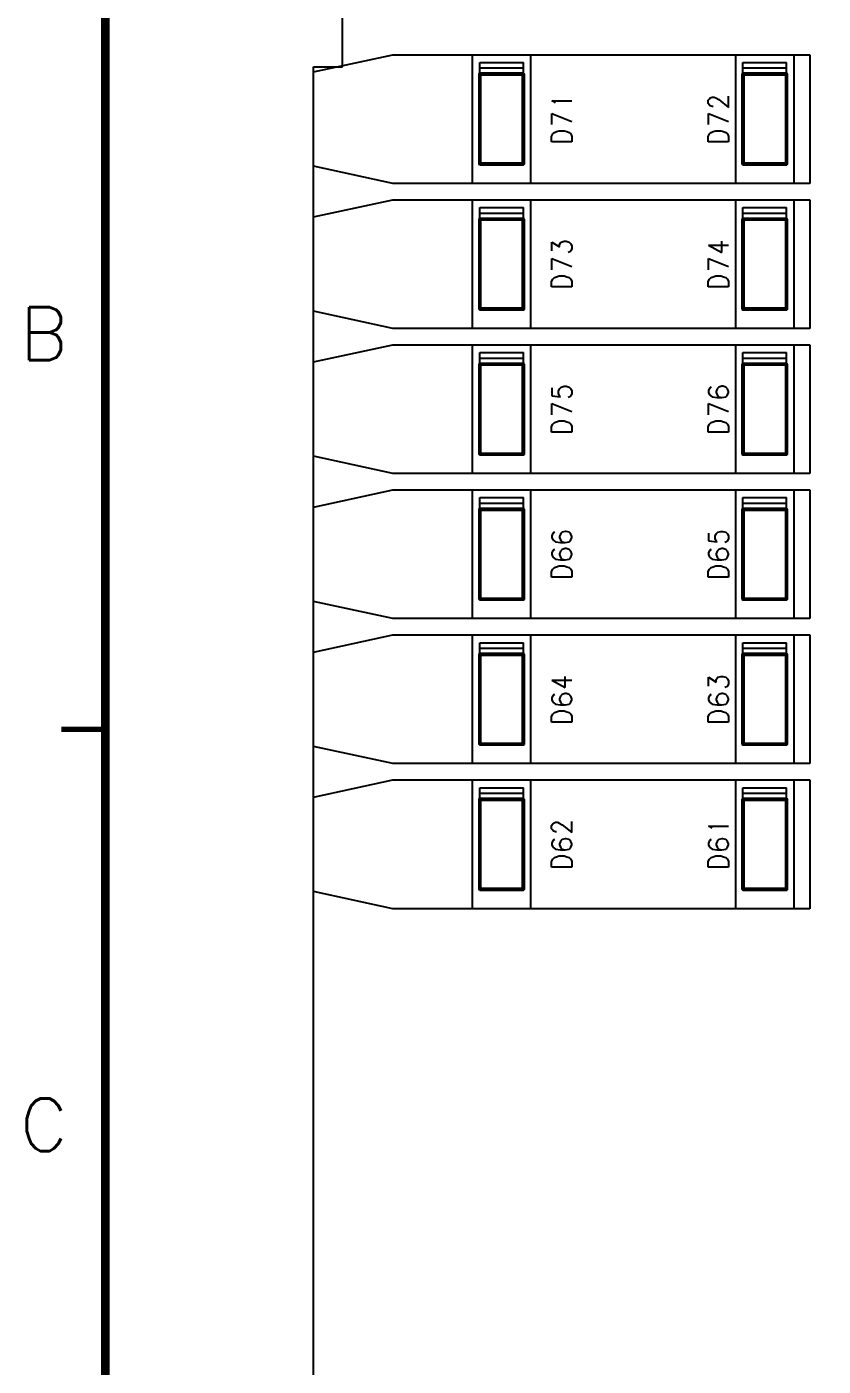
# Model space of a CAD drawing. Extents: x 295 to 953, y 10 to 290.
# Drawn here: x 487.5 to 532.8, y 158.8 to 235 of the extents above; entities that cross this region are included whole.
import ezdxf
from ezdxf.enums import TextEntityAlignment as Align

# ---------------------------------------------------------------- set-up
doc = ezdxf.new("R2010")
doc.units = 0
doc.header["$LTSCALE"] = 5
doc.header["$MEASUREMENT"] = 0
doc.layers.get('0').update_dxf_attribs({"linetype": 'CONTINUOUS', "lineweight": 25})
for name, color, linetype in [('13_C-SILK_GBR', 7, 'CONTINUOUS'), ('문자', 4, 'CONTINUOUS'), ('테두리', 3, 'CONTINUOUS')]:
    doc.layers.add(name, color=color, linetype=linetype)
doc.styles.get("Standard").update_dxf_attribs({"font": 'simplex.shx'})

# ---------------------------------------------------------------- blocks, each defined once
blk = doc.blocks.new('C')
at = {"layer": '테두리'}
for points, const_width in [([(15, 285), (15, 15), (405, 15), (405, 285), (15, 285)], 0.5), ([(12.5, 195), (15, 195)], 0.3)]:
    blk.add_lwpolyline(points, dxfattribs=dict(at, const_width=const_width))
at = {"layer": '문자'}
for s, p in [('B', (11.5, 217.5)), ('C', (11.5, 172.5))]:
    blk.add_text(s, height=3, dxfattribs=at).set_placement(p, align=Align.MIDDLE)

msp = doc.modelspace()

# ---------------------------------------------------------------- linework, layer by layer
at = {"layer": '13_C-SILK_GBR'}
for p, q in [((505.478, 232.675), (505.478, 250)), ((503.828, 232.388), (508.332, 233.368)), ((508.332, 233.368), (532.043, 233.368)), ((512.87, 233.368), (516.17, 233.368)), ((512.87, 226.042), (512.87, 233.368)), ((516.17, 233.368), (516.17, 226.042)), ((527.835, 233.368), (531.135, 233.368)), ((527.835, 226.042), (527.835, 233.368)), ((531.135, 233.368), (531.135, 226.042)), ((532.043, 233.368), (532.043, 226.042)), ((503.828, 232.675), (505.478, 232.675)), ((503.828, 102.325), (503.828, 232.675)), ((513.282, 232.263), (513.282, 232.923)), ((513.282, 232.923), (515.757, 232.923)), ((515.757, 232.593), (513.282, 232.593)), ((515.757, 232.263), (515.757, 232.923)), ((528.248, 232.263), (528.248, 232.923)), ((528.248, 232.923), (530.723, 232.923)), ((530.723, 232.593), (528.248, 232.593)), ((530.723, 232.263), (530.723, 232.923)), ((513.238, 232.279), (513.266, 232.307)), ((513.266, 232.307), (513.238, 232.279)), ((513.238, 232.263), (513.238, 232.279)), ((513.238, 232.279), (513.238, 232.246)), ((513.238, 227.148), (513.238, 232.263)), ((513.238, 232.246), (513.266, 232.218)), ((513.266, 232.307), (513.299, 232.307)), ((513.282, 232.307), (513.266, 232.307)), ((515.757, 232.307), (513.282, 232.307)), ((513.282, 232.218), (515.757, 232.218)), ((513.299, 232.307), (513.327, 232.279)), ((513.327, 232.263), (513.327, 227.148)), ((515.713, 232.279), (515.741, 232.307)), ((515.713, 232.263), (515.713, 232.279)), ((515.713, 227.148), (515.713, 232.263)), ((515.741, 232.307), (515.774, 232.307)), ((515.757, 232.218), (515.774, 232.218)), ((515.802, 232.279), (515.774, 232.307)), ((515.774, 232.307), (515.802, 232.279)), ((515.774, 232.218), (515.802, 232.246)), ((515.802, 232.246), (515.802, 232.279)), ((515.802, 232.263), (515.802, 227.148)), ((528.203, 232.279), (528.231, 232.307)), ((528.231, 232.307), (528.203, 232.279)), ((528.203, 232.263), (528.203, 232.279)), ((528.203, 232.279), (528.203, 232.246)), ((528.203, 227.148), (528.203, 232.263)), ((528.203, 232.246), (528.231, 232.218)), ((528.231, 232.307), (528.264, 232.307)), ((528.248, 232.307), (528.231, 232.307)), ((530.723, 232.307), (528.248, 232.307)), ((528.248, 232.218), (530.723, 232.218)), ((528.264, 232.307), (528.292, 232.279)), ((528.292, 232.263), (528.292, 227.148)), ((530.678, 232.279), (530.706, 232.307)), ((530.678, 232.263), (530.678, 232.279)), ((530.678, 227.148), (530.678, 232.263)), ((530.706, 232.307), (530.739, 232.307)), ((530.723, 232.218), (530.739, 232.218)), ((530.767, 232.279), (530.739, 232.307)), ((530.739, 232.307), (530.767, 232.279)), ((530.739, 232.218), (530.767, 232.246)), ((530.767, 232.246), (530.767, 232.279)), ((530.767, 232.263), (530.767, 227.148)), ((526.268, 230.776), (526.337, 230.865)), ((526.337, 230.865), (526.39, 230.91)), ((526.39, 230.91), (526.495, 230.954)), ((526.495, 230.954), (526.601, 230.954)), ((526.601, 230.954), (526.705, 230.91)), ((526.705, 230.91), (526.88, 230.82)), ((527.423, 230.368), (527.423, 231.005)), ((517.532, 230.667), (517.376, 230.745)), ((517.376, 230.745), (518.513, 230.745)), ((517.585, 230.616), (517.532, 230.667)), ((526.268, 230.591), (526.268, 230.776)), ((526.337, 230.502), (526.268, 230.591)), ((526.39, 230.457), (526.337, 230.502)), ((526.495, 230.413), (526.39, 230.457)), ((526.548, 230.413), (526.495, 230.413)), ((526.88, 230.82), (527.423, 230.368)), ((517.376, 229.387), (517.376, 230.023)), ((517.376, 230.023), (518.513, 229.565)), ((526.286, 229.387), (526.286, 230.023)), ((526.286, 230.023), (527.423, 229.565)), ((517.358, 228.723), (517.427, 228.857)), ((517.358, 228.405), (517.358, 228.723)), ((517.427, 228.857), (517.532, 228.946)), ((517.532, 228.946), (517.638, 228.991)), ((517.638, 228.991), (517.795, 229.042)), ((517.795, 229.042), (518.075, 229.042)), ((518.075, 229.042), (518.232, 228.991)), ((518.232, 228.991), (518.356, 228.946)), ((518.356, 228.946), (518.46, 228.857)), ((518.46, 228.857), (518.513, 228.723)), ((518.513, 228.723), (518.513, 228.405)), ((526.268, 228.723), (526.337, 228.857)), ((526.268, 228.405), (526.268, 228.723)), ((526.337, 228.857), (526.442, 228.946)), ((526.442, 228.946), (526.548, 228.991)), ((526.548, 228.991), (526.705, 229.042)), ((526.705, 229.042), (526.985, 229.042)), ((526.985, 229.042), (527.142, 228.991)), ((527.142, 228.991), (527.266, 228.946)), ((527.266, 228.946), (527.37, 228.857)), ((527.37, 228.857), (527.423, 228.723)), ((527.423, 228.723), (527.423, 228.405)), ((518.513, 228.405), (517.358, 228.405)), ((527.423, 228.405), (526.268, 228.405)), ((513.266, 227.192), (513.238, 227.164)), ((513.238, 227.164), (513.238, 227.131)), ((513.266, 227.103), (513.238, 227.131)), ((513.238, 227.131), (513.266, 227.103)), ((513.282, 227.192), (513.266, 227.192)), ((513.299, 227.103), (513.266, 227.103)), ((515.757, 227.192), (513.282, 227.192)), ((513.282, 227.103), (515.757, 227.103)), ((513.327, 227.131), (513.299, 227.103)), ((513.327, 227.148), (513.327, 227.131)), ((515.741, 227.103), (515.713, 227.131)), ((515.774, 227.103), (515.741, 227.103)), ((515.757, 227.103), (515.774, 227.103)), ((515.802, 227.164), (515.774, 227.192)), ((515.802, 227.131), (515.774, 227.103)), ((515.774, 227.103), (515.802, 227.131)), ((515.802, 227.131), (515.802, 227.164)), ((515.802, 227.148), (515.802, 227.131)), ((528.231, 227.192), (528.203, 227.164)), ((528.203, 227.164), (528.203, 227.131)), ((528.231, 227.103), (528.203, 227.131)), ((528.203, 227.131), (528.231, 227.103)), ((528.248, 227.192), (528.231, 227.192)), ((528.264, 227.103), (528.231, 227.103)), ((530.723, 227.192), (528.248, 227.192)), ((528.248, 227.103), (530.723, 227.103)), ((528.292, 227.131), (528.264, 227.103)), ((528.292, 227.148), (528.292, 227.131)), ((530.706, 227.103), (530.678, 227.131)), ((530.739, 227.103), (530.706, 227.103)), ((530.723, 227.103), (530.739, 227.103)), ((530.767, 227.164), (530.739, 227.192)), ((530.767, 227.131), (530.739, 227.103)), ((530.739, 227.103), (530.767, 227.131)), ((530.767, 227.131), (530.767, 227.164)), ((530.767, 227.148), (530.767, 227.131)), ((508.332, 226.042), (503.828, 227.022)), ((532.043, 226.042), (508.332, 226.042)), ((516.17, 226.042), (512.87, 226.042)), ((531.135, 226.042), (527.835, 226.042)), ((503.828, 224.138), (508.332, 225.118)), ((508.332, 225.118), (532.043, 225.118)), ((512.87, 225.118), (516.17, 225.118)), ((512.87, 217.792), (512.87, 225.118)), ((516.17, 225.118), (516.17, 217.792)), ((527.835, 225.118), (531.135, 225.118)), ((527.835, 217.792), (527.835, 225.118)), ((531.135, 225.118), (531.135, 217.792)), ((532.043, 225.118), (532.043, 217.792)), ((513.238, 224.029), (513.266, 224.057)), ((513.266, 224.057), (513.238, 224.029)), ((513.238, 224.013), (513.238, 224.029)), ((513.238, 224.029), (513.238, 223.996)), ((513.238, 218.898), (513.238, 224.013)), ((513.238, 223.996), (513.266, 223.968)), ((513.266, 224.057), (513.299, 224.057)), ((513.282, 224.057), (513.266, 224.057)), ((513.282, 224.013), (513.282, 224.673)), ((513.282, 224.673), (515.757, 224.673)), ((515.757, 224.343), (513.282, 224.343)), ((515.757, 224.057), (513.282, 224.057)), ((513.299, 224.057), (513.327, 224.029)), ((513.327, 224.013), (513.327, 218.898)), ((515.713, 224.029), (515.741, 224.057)), ((515.713, 224.013), (515.713, 224.029)), ((515.713, 218.898), (515.713, 224.013)), ((515.741, 224.057), (515.774, 224.057)), ((515.757, 224.013), (515.757, 224.673)), ((515.802, 224.029), (515.774, 224.057)), ((515.774, 224.057), (515.802, 224.029)), ((515.774, 223.968), (515.802, 223.996)), ((515.802, 223.996), (515.802, 224.029)), ((515.802, 224.013), (515.802, 218.898)), ((528.203, 224.029), (528.231, 224.057)), ((528.231, 224.057), (528.203, 224.029)), ((528.203, 224.013), (528.203, 224.029)), ((528.203, 224.029), (528.203, 223.996)), ((528.203, 218.898), (528.203, 224.013)), ((528.203, 223.996), (528.231, 223.968)), ((528.231, 224.057), (528.264, 224.057)), ((528.248, 224.057), (528.231, 224.057)), ((528.248, 224.013), (528.248, 224.673)), ((528.248, 224.673), (530.723, 224.673)), ((530.723, 224.343), (528.248, 224.343)), ((530.723, 224.057), (528.248, 224.057)), ((528.264, 224.057), (528.292, 224.029)), ((528.292, 224.013), (528.292, 218.898)), ((530.678, 224.029), (530.706, 224.057)), ((530.678, 224.013), (530.678, 224.029)), ((530.678, 218.898), (530.678, 224.013)), ((530.706, 224.057), (530.739, 224.057)), ((530.723, 224.013), (530.723, 224.673)), ((530.767, 224.029), (530.739, 224.057)), ((530.739, 224.057), (530.767, 224.029)), ((530.739, 223.968), (530.767, 223.996)), ((530.767, 223.996), (530.767, 224.029)), ((530.767, 224.013), (530.767, 218.898)), ((513.282, 223.968), (515.757, 223.968)), ((515.757, 223.968), (515.774, 223.968)), ((528.248, 223.968), (530.723, 223.968)), ((530.723, 223.968), (530.739, 223.968)), ((517.376, 222.207), (517.376, 222.704)), ((517.376, 222.704), (517.813, 222.43)), ((517.813, 222.57), (517.866, 222.66)), ((517.813, 222.43), (517.813, 222.57)), ((517.866, 222.66), (517.917, 222.704)), ((517.917, 222.704), (518.075, 222.755)), ((518.075, 222.755), (518.197, 222.755)), ((518.197, 222.755), (518.356, 222.704)), ((518.356, 222.704), (518.46, 222.615)), ((518.46, 222.615), (518.513, 222.481)), ((518.513, 222.481), (518.513, 222.341)), ((526.286, 222.539), (527.038, 222.118)), ((526.286, 222.539), (527.423, 222.539)), ((527.038, 222.118), (527.038, 222.755)), ((517.376, 221.137), (517.376, 221.773)), ((517.376, 221.773), (518.513, 221.315)), ((518.407, 222.163), (518.303, 222.118)), ((518.46, 222.207), (518.407, 222.163)), ((518.513, 222.341), (518.46, 222.207)), ((526.286, 221.137), (526.286, 221.773)), ((526.286, 221.773), (527.423, 221.315)), ((517.358, 220.473), (517.427, 220.607)), ((517.358, 220.155), (517.358, 220.473)), ((517.427, 220.607), (517.532, 220.696)), ((517.532, 220.696), (517.638, 220.741)), ((517.638, 220.741), (517.795, 220.792)), ((517.795, 220.792), (518.075, 220.792)), ((518.075, 220.792), (518.232, 220.741)), ((518.232, 220.741), (518.356, 220.696)), ((518.356, 220.696), (518.46, 220.607)), ((518.46, 220.607), (518.513, 220.473)), ((518.513, 220.473), (518.513, 220.155)), ((526.268, 220.473), (526.337, 220.607)), ((526.268, 220.155), (526.268, 220.473)), ((526.337, 220.607), (526.442, 220.696)), ((526.442, 220.696), (526.548, 220.741)), ((526.548, 220.741), (526.705, 220.792)), ((526.705, 220.792), (526.985, 220.792)), ((526.985, 220.792), (527.142, 220.741)), ((527.142, 220.741), (527.266, 220.696)), ((527.266, 220.696), (527.37, 220.607)), ((527.37, 220.607), (527.423, 220.473)), ((527.423, 220.473), (527.423, 220.155)), ((518.513, 220.155), (517.358, 220.155)), ((527.423, 220.155), (526.268, 220.155)), ((508.332, 217.792), (503.828, 218.772)), ((513.266, 218.942), (513.238, 218.914)), ((513.238, 218.914), (513.238, 218.881)), ((513.266, 218.853), (513.238, 218.881)), ((513.238, 218.881), (513.266, 218.853)), ((513.282, 218.942), (513.266, 218.942)), ((513.299, 218.853), (513.266, 218.853)), ((515.757, 218.942), (513.282, 218.942)), ((513.282, 218.853), (515.757, 218.853)), ((513.327, 218.881), (513.299, 218.853)), ((513.327, 218.898), (513.327, 218.881)), ((515.741, 218.853), (515.713, 218.881)), ((515.774, 218.853), (515.741, 218.853)), ((515.757, 218.853), (515.774, 218.853)), ((515.802, 218.914), (515.774, 218.942)), ((515.802, 218.881), (515.774, 218.853)), ((515.774, 218.853), (515.802, 218.881)), ((515.802, 218.881), (515.802, 218.914)), ((515.802, 218.898), (515.802, 218.881)), ((528.231, 218.942), (528.203, 218.914)), ((528.203, 218.914), (528.203, 218.881)), ((528.231, 218.853), (528.203, 218.881)), ((528.203, 218.881), (528.231, 218.853)), ((528.248, 218.942), (528.231, 218.942)), ((528.264, 218.853), (528.231, 218.853)), ((530.723, 218.942), (528.248, 218.942)), ((528.248, 218.853), (530.723, 218.853)), ((528.292, 218.881), (528.264, 218.853)), ((528.292, 218.898), (528.292, 218.881)), ((530.706, 218.853), (530.678, 218.881)), ((530.739, 218.853), (530.706, 218.853)), ((530.723, 218.853), (530.739, 218.853)), ((530.767, 218.914), (530.739, 218.942)), ((530.767, 218.881), (530.739, 218.853)), ((530.739, 218.853), (530.767, 218.881)), ((530.767, 218.881), (530.767, 218.914)), ((530.767, 218.898), (530.767, 218.881)), ((532.043, 217.792), (508.332, 217.792)), ((516.17, 217.792), (512.87, 217.792)), ((531.135, 217.792), (527.835, 217.792)), ((503.828, 215.888), (508.332, 216.868)), ((508.332, 216.868), (532.043, 216.868)), ((512.87, 216.868), (516.17, 216.868)), ((512.87, 209.542), (512.87, 216.868)), ((513.282, 215.763), (513.282, 216.423)), ((513.282, 216.423), (515.757, 216.423)), ((515.757, 215.763), (515.757, 216.423)), ((516.17, 216.868), (516.17, 209.542)), ((527.835, 216.868), (531.135, 216.868)), ((527.835, 209.542), (527.835, 216.868)), ((528.248, 215.763), (528.248, 216.423)), ((528.248, 216.423), (530.723, 216.423)), ((530.723, 215.763), (530.723, 216.423)), ((531.135, 216.868), (531.135, 209.542)), ((532.043, 216.868), (532.043, 209.542)), ((513.238, 215.779), (513.266, 215.807)), ((513.266, 215.807), (513.238, 215.779)), ((513.238, 215.763), (513.238, 215.779)), ((513.238, 215.779), (513.238, 215.746)), ((513.238, 210.648), (513.238, 215.763)), ((513.238, 215.746), (513.266, 215.718)), ((513.266, 215.807), (513.299, 215.807)), ((513.282, 215.807), (513.266, 215.807)), ((515.757, 216.093), (513.282, 216.093)), ((515.757, 215.807), (513.282, 215.807)), ((513.282, 215.718), (515.757, 215.718)), ((513.299, 215.807), (513.327, 215.779)), ((513.327, 215.763), (513.327, 210.648)), ((515.713, 215.779), (515.741, 215.807)), ((515.713, 215.763), (515.713, 215.779)), ((515.713, 210.648), (515.713, 215.763)), ((515.741, 215.807), (515.774, 215.807)), ((515.757, 215.718), (515.774, 215.718)), ((515.802, 215.779), (515.774, 215.807)), ((515.774, 215.807), (515.802, 215.779)), ((515.774, 215.718), (515.802, 215.746)), ((515.802, 215.746), (515.802, 215.779)), ((515.802, 215.763), (515.802, 210.648)), ((528.203, 215.779), (528.231, 215.807)), ((528.231, 215.807), (528.203, 215.779)), ((528.203, 215.763), (528.203, 215.779)), ((528.203, 215.779), (528.203, 215.746)), ((528.203, 210.648), (528.203, 215.763)), ((528.203, 215.746), (528.231, 215.718)), ((528.231, 215.807), (528.264, 215.807)), ((528.248, 215.807), (528.231, 215.807)), ((530.723, 216.093), (528.248, 216.093)), ((530.723, 215.807), (528.248, 215.807)), ((528.248, 215.718), (530.723, 215.718)), ((528.264, 215.807), (528.292, 215.779)), ((528.292, 215.763), (528.292, 210.648)), ((530.678, 215.779), (530.706, 215.807)), ((530.678, 215.763), (530.678, 215.779)), ((530.678, 210.648), (530.678, 215.763)), ((530.706, 215.807), (530.739, 215.807)), ((530.723, 215.718), (530.739, 215.718)), ((530.767, 215.779), (530.739, 215.807)), ((530.739, 215.807), (530.767, 215.779)), ((530.739, 215.718), (530.767, 215.746)), ((530.767, 215.746), (530.767, 215.779)), ((530.767, 215.763), (530.767, 210.648)), ((517.376, 214.41), (517.376, 213.957)), ((517.76, 214.225), (517.813, 214.365)), ((517.76, 214.091), (517.76, 214.225)), ((517.813, 213.957), (517.76, 214.091)), ((517.813, 214.365), (517.917, 214.454)), ((517.917, 214.454), (518.075, 214.505)), ((518.075, 214.505), (518.197, 214.505)), ((518.197, 214.505), (518.356, 214.454)), ((518.356, 214.454), (518.46, 214.365)), ((518.46, 214.365), (518.513, 214.225)), ((518.513, 214.091), (518.46, 213.957)), ((518.513, 214.225), (518.513, 214.091)), ((526.337, 214.403), (526.286, 214.258)), ((526.286, 214.258), (526.286, 214.162)), ((526.286, 214.162), (526.337, 214.015)), ((526.442, 214.454), (526.337, 214.403)), ((526.776, 214.353), (526.723, 214.207)), ((526.723, 214.207), (526.723, 214.162)), ((526.723, 214.162), (526.776, 214.015)), ((526.88, 214.454), (526.776, 214.353)), ((527.038, 214.505), (526.88, 214.454)), ((527.107, 214.505), (527.038, 214.505)), ((527.266, 214.454), (527.107, 214.505)), ((527.37, 214.353), (527.266, 214.454)), ((527.423, 214.207), (527.37, 214.353)), ((527.37, 214.015), (527.423, 214.162)), ((527.423, 214.162), (527.423, 214.207)), ((517.376, 213.957), (517.866, 213.913)), ((517.376, 212.887), (517.376, 213.523)), ((517.376, 213.523), (518.513, 213.065)), ((517.866, 213.913), (517.813, 213.957)), ((518.407, 213.913), (518.303, 213.868)), ((518.46, 213.957), (518.407, 213.913)), ((526.286, 212.887), (526.286, 213.523)), ((526.286, 213.523), (527.423, 213.065)), ((526.337, 214.015), (526.495, 213.913)), ((526.495, 213.913), (526.776, 213.868)), ((526.776, 214.015), (526.88, 213.913)), ((526.776, 213.868), (527.038, 213.868)), ((526.88, 213.913), (527.038, 213.868)), ((527.038, 213.868), (527.266, 213.913)), ((527.266, 213.913), (527.37, 214.015)), ((517.358, 212.223), (517.427, 212.357)), ((517.358, 211.905), (517.358, 212.223)), ((518.513, 211.905), (517.358, 211.905)), ((517.427, 212.357), (517.532, 212.446)), ((517.532, 212.446), (517.638, 212.491)), ((517.638, 212.491), (517.795, 212.542)), ((517.795, 212.542), (518.075, 212.542)), ((518.075, 212.542), (518.232, 212.491)), ((518.232, 212.491), (518.356, 212.446)), ((518.356, 212.446), (518.46, 212.357)), ((518.46, 212.357), (518.513, 212.223)), ((518.513, 212.223), (518.513, 211.905)), ((526.268, 212.223), (526.337, 212.357)), ((526.268, 211.905), (526.268, 212.223)), ((527.423, 211.905), (526.268, 211.905)), ((526.337, 212.357), (526.442, 212.446)), ((526.442, 212.446), (526.548, 212.491)), ((526.548, 212.491), (526.705, 212.542)), ((526.705, 212.542), (526.985, 212.542)), ((526.985, 212.542), (527.142, 212.491)), ((527.142, 212.491), (527.266, 212.446)), ((527.266, 212.446), (527.37, 212.357)), ((527.37, 212.357), (527.423, 212.223)), ((527.423, 212.223), (527.423, 211.905)), ((508.332, 209.542), (503.828, 210.522)), ((513.266, 210.692), (513.238, 210.664)), ((513.238, 210.664), (513.238, 210.631)), ((513.266, 210.603), (513.238, 210.631)), ((513.238, 210.631), (513.266, 210.603)), ((513.282, 210.692), (513.266, 210.692)), ((513.299, 210.603), (513.266, 210.603)), ((515.757, 210.692), (513.282, 210.692)), ((513.282, 210.603), (515.757, 210.603)), ((513.327, 210.631), (513.299, 210.603)), ((513.327, 210.648), (513.327, 210.631)), ((515.741, 210.603), (515.713, 210.631)), ((515.774, 210.603), (515.741, 210.603)), ((515.757, 210.603), (515.774, 210.603)), ((515.802, 210.664), (515.774, 210.692)), ((515.802, 210.631), (515.774, 210.603)), ((515.774, 210.603), (515.802, 210.631)), ((515.802, 210.631), (515.802, 210.664)), ((515.802, 210.648), (515.802, 210.631)), ((528.231, 210.692), (528.203, 210.664)), ((528.203, 210.664), (528.203, 210.631)), ((528.231, 210.603), (528.203, 210.631)), ((528.203, 210.631), (528.231, 210.603)), ((528.248, 210.692), (528.231, 210.692)), ((528.264, 210.603), (528.231, 210.603)), ((530.723, 210.692), (528.248, 210.692)), ((528.248, 210.603), (530.723, 210.603)), ((528.292, 210.631), (528.264, 210.603)), ((528.292, 210.648), (528.292, 210.631)), ((530.706, 210.603), (530.678, 210.631)), ((530.739, 210.603), (530.706, 210.603)), ((530.723, 210.603), (530.739, 210.603)), ((530.767, 210.664), (530.739, 210.692)), ((530.767, 210.631), (530.739, 210.603)), ((530.739, 210.603), (530.767, 210.631)), ((530.767, 210.631), (530.767, 210.664)), ((530.767, 210.648), (530.767, 210.631)), ((532.043, 209.542), (508.332, 209.542)), ((516.17, 209.542), (512.87, 209.542)), ((531.135, 209.542), (527.835, 209.542)), ((503.828, 207.638), (508.332, 208.618)), ((508.332, 208.618), (532.043, 208.618)), ((512.87, 208.618), (516.17, 208.618)), ((512.87, 201.292), (512.87, 208.618)), ((513.282, 207.513), (513.282, 208.173)), ((513.282, 208.173), (515.757, 208.173)), ((515.757, 207.513), (515.757, 208.173)), ((516.17, 208.618), (516.17, 201.292)), ((527.835, 208.618), (531.135, 208.618)), ((527.835, 201.292), (527.835, 208.618)), ((528.248, 207.513), (528.248, 208.173)), ((528.248, 208.173), (530.723, 208.173)), ((530.723, 207.513), (530.723, 208.173)), ((531.135, 208.618), (531.135, 201.292)), ((532.043, 208.618), (532.043, 201.292)), ((513.238, 207.529), (513.266, 207.557)), ((513.266, 207.557), (513.238, 207.529)), ((513.238, 207.513), (513.238, 207.529)), ((513.238, 207.529), (513.238, 207.496)), ((513.238, 202.398), (513.238, 207.513)), ((513.238, 207.496), (513.266, 207.468)), ((513.266, 207.557), (513.299, 207.557)), ((513.282, 207.557), (513.266, 207.557)), ((515.757, 207.843), (513.282, 207.843)), ((515.757, 207.557), (513.282, 207.557)), ((513.282, 207.468), (515.757, 207.468)), ((513.299, 207.557), (513.327, 207.529)), ((513.327, 207.513), (513.327, 202.398)), ((515.713, 207.529), (515.741, 207.557)), ((515.713, 207.513), (515.713, 207.529)), ((515.713, 202.398), (515.713, 207.513)), ((515.741, 207.557), (515.774, 207.557)), ((515.757, 207.468), (515.774, 207.468)), ((515.802, 207.529), (515.774, 207.557)), ((515.774, 207.557), (515.802, 207.529)), ((515.774, 207.468), (515.802, 207.496)), ((515.802, 207.496), (515.802, 207.529)), ((515.802, 207.513), (515.802, 202.398)), ((528.203, 207.529), (528.231, 207.557)), ((528.231, 207.557), (528.203, 207.529)), ((528.203, 207.513), (528.203, 207.529)), ((528.203, 207.529), (528.203, 207.496)), ((528.203, 202.398), (528.203, 207.513)), ((528.203, 207.496), (528.231, 207.468)), ((528.231, 207.557), (528.264, 207.557)), ((528.248, 207.557), (528.231, 207.557)), ((530.723, 207.843), (528.248, 207.843)), ((530.723, 207.557), (528.248, 207.557)), ((528.248, 207.468), (530.723, 207.468)), ((528.264, 207.557), (528.292, 207.529)), ((528.292, 207.513), (528.292, 202.398)), ((530.678, 207.529), (530.706, 207.557)), ((530.678, 207.513), (530.678, 207.529)), ((530.678, 202.398), (530.678, 207.513)), ((530.706, 207.557), (530.739, 207.557)), ((530.723, 207.468), (530.739, 207.468)), ((530.767, 207.529), (530.739, 207.557)), ((530.739, 207.557), (530.767, 207.529)), ((530.739, 207.468), (530.767, 207.496)), ((530.767, 207.496), (530.767, 207.529)), ((530.767, 207.513), (530.767, 202.398)), ((517.427, 206.153), (517.376, 206.008)), ((517.376, 206.008), (517.376, 205.912)), ((517.376, 205.912), (517.427, 205.765)), ((517.532, 206.204), (517.427, 206.153)), ((517.427, 205.765), (517.585, 205.663)), ((517.866, 206.103), (517.813, 205.957)), ((517.813, 205.957), (517.813, 205.912)), ((517.813, 205.912), (517.866, 205.765)), ((517.97, 206.204), (517.866, 206.103)), ((517.866, 205.765), (517.97, 205.663)), ((518.128, 206.255), (517.97, 206.204)), ((518.197, 206.255), (518.128, 206.255)), ((518.356, 206.204), (518.197, 206.255)), ((518.46, 206.103), (518.356, 206.204)), ((518.356, 205.663), (518.46, 205.765)), ((518.513, 205.957), (518.46, 206.103)), ((518.46, 205.765), (518.513, 205.912)), ((518.513, 205.912), (518.513, 205.957)), ((526.286, 206.16), (526.286, 205.707)), ((526.286, 205.707), (526.776, 205.663)), ((526.67, 205.975), (526.723, 206.115)), ((526.67, 205.841), (526.67, 205.975)), ((526.723, 205.707), (526.67, 205.841)), ((526.723, 206.115), (526.827, 206.204)), ((526.776, 205.663), (526.723, 205.707)), ((526.827, 206.204), (526.985, 206.255)), ((526.985, 206.255), (527.107, 206.255)), ((527.107, 206.255), (527.266, 206.204)), ((527.266, 206.204), (527.37, 206.115)), ((527.37, 205.707), (527.317, 205.663)), ((527.37, 206.115), (527.423, 205.975)), ((527.423, 205.841), (527.37, 205.707)), ((527.423, 205.975), (527.423, 205.841)), ((517.427, 205.171), (517.376, 205.026)), ((517.376, 205.026), (517.376, 204.93)), ((517.532, 205.222), (517.427, 205.171)), ((517.585, 205.663), (517.866, 205.618)), ((517.866, 205.122), (517.813, 204.975)), ((517.813, 204.975), (517.813, 204.93)), ((517.866, 205.618), (518.128, 205.618)), ((517.97, 205.222), (517.866, 205.122)), ((517.97, 205.663), (518.128, 205.618)), ((518.128, 205.273), (517.97, 205.222)), ((518.128, 205.618), (518.356, 205.663)), ((518.197, 205.273), (518.128, 205.273)), ((518.356, 205.222), (518.197, 205.273)), ((518.46, 205.122), (518.356, 205.222)), ((518.513, 204.975), (518.46, 205.122)), ((518.513, 204.93), (518.513, 204.975)), ((526.337, 205.171), (526.286, 205.026)), ((526.286, 205.026), (526.286, 204.93)), ((526.442, 205.222), (526.337, 205.171)), ((526.776, 205.122), (526.723, 204.975)), ((526.723, 204.975), (526.723, 204.93)), ((526.88, 205.222), (526.776, 205.122)), ((527.038, 205.273), (526.88, 205.222)), ((527.107, 205.273), (527.038, 205.273)), ((527.266, 205.222), (527.107, 205.273)), ((527.317, 205.663), (527.213, 205.618)), ((527.37, 205.122), (527.266, 205.222)), ((527.423, 204.975), (527.37, 205.122)), ((527.423, 204.93), (527.423, 204.975)), ((517.376, 204.93), (517.427, 204.783)), ((517.427, 204.783), (517.585, 204.681)), ((517.427, 204.107), (517.532, 204.196)), ((517.532, 204.196), (517.638, 204.241)), ((517.585, 204.681), (517.866, 204.637)), ((517.638, 204.241), (517.795, 204.292)), ((517.795, 204.292), (518.075, 204.292)), ((517.813, 204.93), (517.866, 204.783)), ((517.866, 204.783), (517.97, 204.681)), ((517.866, 204.637), (518.128, 204.637)), ((517.97, 204.681), (518.128, 204.637)), ((518.075, 204.292), (518.232, 204.241)), ((518.128, 204.637), (518.356, 204.681)), ((518.232, 204.241), (518.356, 204.196)), ((518.356, 204.681), (518.46, 204.783)), ((518.356, 204.196), (518.46, 204.107)), ((518.46, 204.783), (518.513, 204.93)), ((526.286, 204.93), (526.337, 204.783)), ((526.337, 204.783), (526.495, 204.681)), ((526.337, 204.107), (526.442, 204.196)), ((526.442, 204.196), (526.548, 204.241)), ((526.495, 204.681), (526.776, 204.637)), ((526.548, 204.241), (526.705, 204.292)), ((526.705, 204.292), (526.985, 204.292)), ((526.723, 204.93), (526.776, 204.783)), ((526.776, 204.783), (526.88, 204.681)), ((526.776, 204.637), (527.038, 204.637)), ((526.88, 204.681), (527.038, 204.637)), ((526.985, 204.292), (527.142, 204.241)), ((527.038, 204.637), (527.266, 204.681)), ((527.142, 204.241), (527.266, 204.196)), ((527.266, 204.681), (527.37, 204.783)), ((527.266, 204.196), (527.37, 204.107)), ((527.37, 204.783), (527.423, 204.93)), ((517.358, 203.973), (517.427, 204.107)), ((517.358, 203.655), (517.358, 203.973)), ((518.513, 203.655), (517.358, 203.655)), ((518.46, 204.107), (518.513, 203.973)), ((518.513, 203.973), (518.513, 203.655)), ((526.268, 203.973), (526.337, 204.107)), ((526.268, 203.655), (526.268, 203.973)), ((527.423, 203.655), (526.268, 203.655)), ((527.37, 204.107), (527.423, 203.973)), ((527.423, 203.973), (527.423, 203.655)), ((508.332, 201.292), (503.828, 202.272)), ((513.266, 202.442), (513.238, 202.414)), ((513.238, 202.414), (513.238, 202.381)), ((513.266, 202.353), (513.238, 202.381)), ((513.238, 202.381), (513.266, 202.353)), ((513.282, 202.442), (513.266, 202.442)), ((513.299, 202.353), (513.266, 202.353)), ((515.757, 202.442), (513.282, 202.442)), ((513.282, 202.353), (515.757, 202.353)), ((513.327, 202.381), (513.299, 202.353)), ((513.327, 202.398), (513.327, 202.381)), ((515.741, 202.353), (515.713, 202.381)), ((515.774, 202.353), (515.741, 202.353)), ((515.757, 202.353), (515.774, 202.353)), ((515.802, 202.414), (515.774, 202.442)), ((515.802, 202.381), (515.774, 202.353)), ((515.774, 202.353), (515.802, 202.381)), ((515.802, 202.381), (515.802, 202.414)), ((515.802, 202.398), (515.802, 202.381)), ((528.231, 202.442), (528.203, 202.414)), ((528.203, 202.414), (528.203, 202.381)), ((528.231, 202.353), (528.203, 202.381)), ((528.203, 202.381), (528.231, 202.353)), ((528.248, 202.442), (528.231, 202.442)), ((528.264, 202.353), (528.231, 202.353)), ((530.723, 202.442), (528.248, 202.442)), ((528.248, 202.353), (530.723, 202.353)), ((528.292, 202.381), (528.264, 202.353)), ((528.292, 202.398), (528.292, 202.381)), ((530.706, 202.353), (530.678, 202.381)), ((530.739, 202.353), (530.706, 202.353)), ((530.723, 202.353), (530.739, 202.353)), ((530.767, 202.414), (530.739, 202.442)), ((530.767, 202.381), (530.739, 202.353)), ((530.739, 202.353), (530.767, 202.381)), ((530.767, 202.381), (530.767, 202.414)), ((530.767, 202.398), (530.767, 202.381)), ((532.043, 201.292), (508.332, 201.292)), ((516.17, 201.292), (512.87, 201.292)), ((531.135, 201.292), (527.835, 201.292)), ((503.828, 199.388), (508.332, 200.368)), ((508.332, 200.368), (532.043, 200.368)), ((512.87, 200.368), (516.17, 200.368)), ((512.87, 193.042), (512.87, 200.368)), ((513.282, 199.263), (513.282, 199.923)), ((513.282, 199.923), (515.757, 199.923)), ((515.757, 199.263), (515.757, 199.923)), ((516.17, 200.368), (516.17, 193.042)), ((527.835, 200.368), (531.135, 200.368)), ((527.835, 193.042), (527.835, 200.368)), ((528.248, 199.263), (528.248, 199.923)), ((528.248, 199.923), (530.723, 199.923)), ((530.723, 199.263), (530.723, 199.923)), ((531.135, 200.368), (531.135, 193.042)), ((532.043, 200.368), (532.043, 193.042)), ((513.238, 199.279), (513.266, 199.307)), ((513.266, 199.307), (513.238, 199.279)), ((513.238, 199.263), (513.238, 199.279)), ((513.238, 199.279), (513.238, 199.246)), ((513.238, 194.148), (513.238, 199.263)), ((513.238, 199.246), (513.266, 199.218)), ((513.266, 199.307), (513.299, 199.307)), ((513.282, 199.307), (513.266, 199.307)), ((515.757, 199.593), (513.282, 199.593)), ((515.757, 199.307), (513.282, 199.307)), ((513.282, 199.218), (515.757, 199.218)), ((513.299, 199.307), (513.327, 199.279)), ((513.327, 199.263), (513.327, 194.148)), ((515.713, 199.279), (515.741, 199.307)), ((515.713, 199.263), (515.713, 199.279)), ((515.713, 194.148), (515.713, 199.263)), ((515.741, 199.307), (515.774, 199.307)), ((515.757, 199.218), (515.774, 199.218)), ((515.802, 199.279), (515.774, 199.307)), ((515.774, 199.307), (515.802, 199.279)), ((515.774, 199.218), (515.802, 199.246)), ((515.802, 199.246), (515.802, 199.279)), ((515.802, 199.263), (515.802, 194.148)), ((528.203, 199.279), (528.231, 199.307)), ((528.231, 199.307), (528.203, 199.279)), ((528.203, 199.263), (528.203, 199.279)), ((528.203, 199.279), (528.203, 199.246)), ((528.203, 194.148), (528.203, 199.263)), ((528.203, 199.246), (528.231, 199.218)), ((528.231, 199.307), (528.264, 199.307)), ((528.248, 199.307), (528.231, 199.307)), ((530.723, 199.593), (528.248, 199.593)), ((530.723, 199.307), (528.248, 199.307)), ((528.248, 199.218), (530.723, 199.218)), ((528.264, 199.307), (528.292, 199.279)), ((528.292, 199.263), (528.292, 194.148)), ((530.678, 199.279), (530.706, 199.307)), ((530.678, 199.263), (530.678, 199.279)), ((530.678, 194.148), (530.678, 199.263)), ((530.706, 199.307), (530.739, 199.307)), ((530.723, 199.218), (530.739, 199.218)), ((530.767, 199.279), (530.739, 199.307)), ((530.739, 199.307), (530.767, 199.279)), ((530.739, 199.218), (530.767, 199.246)), ((530.767, 199.246), (530.767, 199.279)), ((530.767, 199.263), (530.767, 194.148)), ((517.376, 197.789), (518.128, 197.368)), ((517.376, 197.789), (518.513, 197.789)), ((518.128, 197.368), (518.128, 198.005)), ((526.286, 197.457), (526.286, 197.954)), ((526.286, 197.954), (526.723, 197.68)), ((526.723, 197.82), (526.776, 197.91)), ((526.723, 197.68), (526.723, 197.82)), ((526.776, 197.91), (526.827, 197.954)), ((526.827, 197.954), (526.985, 198.005)), ((526.985, 198.005), (527.107, 198.005)), ((527.107, 198.005), (527.266, 197.954)), ((527.317, 197.413), (527.213, 197.368)), ((527.266, 197.954), (527.37, 197.865)), ((527.37, 197.457), (527.317, 197.413)), ((527.37, 197.865), (527.423, 197.731)), ((527.423, 197.591), (527.37, 197.457)), ((527.423, 197.731), (527.423, 197.591)), ((517.427, 196.921), (517.376, 196.776)), ((517.376, 196.776), (517.376, 196.68)), ((517.376, 196.68), (517.427, 196.533)), ((517.532, 196.972), (517.427, 196.921)), ((517.866, 196.872), (517.813, 196.725)), ((517.813, 196.725), (517.813, 196.68)), ((517.813, 196.68), (517.866, 196.533)), ((517.97, 196.972), (517.866, 196.872)), ((518.128, 197.023), (517.97, 196.972)), ((518.197, 197.023), (518.128, 197.023)), ((518.356, 196.972), (518.197, 197.023)), ((518.46, 196.872), (518.356, 196.972)), ((518.513, 196.725), (518.46, 196.872)), ((518.46, 196.533), (518.513, 196.68)), ((518.513, 196.68), (518.513, 196.725)), ((526.337, 196.921), (526.286, 196.776)), ((526.286, 196.776), (526.286, 196.68)), ((526.286, 196.68), (526.337, 196.533)), ((526.442, 196.972), (526.337, 196.921)), ((526.776, 196.872), (526.723, 196.725)), ((526.723, 196.725), (526.723, 196.68)), ((526.723, 196.68), (526.776, 196.533)), ((526.88, 196.972), (526.776, 196.872)), ((527.038, 197.023), (526.88, 196.972)), ((527.107, 197.023), (527.038, 197.023)), ((527.266, 196.972), (527.107, 197.023)), ((527.37, 196.872), (527.266, 196.972)), ((527.423, 196.725), (527.37, 196.872)), ((527.37, 196.533), (527.423, 196.68)), ((527.423, 196.68), (527.423, 196.725)), ((517.358, 195.723), (517.427, 195.857)), ((517.427, 196.533), (517.585, 196.431)), ((517.427, 195.857), (517.532, 195.946)), ((517.532, 195.946), (517.638, 195.991)), ((517.585, 196.431), (517.866, 196.387)), ((517.638, 195.991), (517.795, 196.042)), ((517.795, 196.042), (518.075, 196.042)), ((517.866, 196.533), (517.97, 196.431)), ((517.866, 196.387), (518.128, 196.387)), ((517.97, 196.431), (518.128, 196.387)), ((518.075, 196.042), (518.232, 195.991)), ((518.128, 196.387), (518.356, 196.431)), ((518.232, 195.991), (518.356, 195.946)), ((518.356, 196.431), (518.46, 196.533)), ((518.356, 195.946), (518.46, 195.857)), ((518.46, 195.857), (518.513, 195.723)), ((526.268, 195.723), (526.337, 195.857)), ((526.337, 196.533), (526.495, 196.431)), ((526.337, 195.857), (526.442, 195.946)), ((526.442, 195.946), (526.548, 195.991)), ((526.495, 196.431), (526.776, 196.387)), ((526.548, 195.991), (526.705, 196.042)), ((526.705, 196.042), (526.985, 196.042)), ((526.776, 196.533), (526.88, 196.431)), ((526.776, 196.387), (527.038, 196.387)), ((526.88, 196.431), (527.038, 196.387)), ((526.985, 196.042), (527.142, 195.991)), ((527.038, 196.387), (527.266, 196.431)), ((527.142, 195.991), (527.266, 195.946)), ((527.266, 196.431), (527.37, 196.533)), ((527.266, 195.946), (527.37, 195.857)), ((527.37, 195.857), (527.423, 195.723)), ((517.358, 195.405), (517.358, 195.723)), ((518.513, 195.405), (517.358, 195.405)), ((518.513, 195.723), (518.513, 195.405)), ((526.268, 195.405), (526.268, 195.723)), ((527.423, 195.405), (526.268, 195.405)), ((527.423, 195.723), (527.423, 195.405)), ((508.332, 193.042), (503.828, 194.022)), ((513.266, 194.192), (513.238, 194.164)), ((513.238, 194.164), (513.238, 194.131)), ((513.266, 194.103), (513.238, 194.131)), ((513.238, 194.131), (513.266, 194.103)), ((513.282, 194.192), (513.266, 194.192)), ((513.299, 194.103), (513.266, 194.103)), ((515.757, 194.192), (513.282, 194.192)), ((513.282, 194.103), (515.757, 194.103)), ((513.327, 194.131), (513.299, 194.103)), ((513.327, 194.148), (513.327, 194.131)), ((515.741, 194.103), (515.713, 194.131)), ((515.774, 194.103), (515.741, 194.103)), ((515.757, 194.103), (515.774, 194.103)), ((515.802, 194.164), (515.774, 194.192)), ((515.802, 194.131), (515.774, 194.103)), ((515.774, 194.103), (515.802, 194.131)), ((515.802, 194.131), (515.802, 194.164)), ((515.802, 194.148), (515.802, 194.131)), ((528.231, 194.192), (528.203, 194.164)), ((528.203, 194.164), (528.203, 194.131)), ((528.231, 194.103), (528.203, 194.131)), ((528.203, 194.131), (528.231, 194.103)), ((528.248, 194.192), (528.231, 194.192)), ((528.264, 194.103), (528.231, 194.103)), ((530.723, 194.192), (528.248, 194.192)), ((528.248, 194.103), (530.723, 194.103)), ((528.292, 194.131), (528.264, 194.103)), ((528.292, 194.148), (528.292, 194.131)), ((530.706, 194.103), (530.678, 194.131)), ((530.739, 194.103), (530.706, 194.103)), ((530.723, 194.103), (530.739, 194.103)), ((530.767, 194.164), (530.739, 194.192)), ((530.767, 194.131), (530.739, 194.103)), ((530.739, 194.103), (530.767, 194.131)), ((530.767, 194.131), (530.767, 194.164)), ((530.767, 194.148), (530.767, 194.131)), ((532.043, 193.042), (508.332, 193.042)), ((516.17, 193.042), (512.87, 193.042)), ((531.135, 193.042), (527.835, 193.042)), ((503.828, 191.138), (508.332, 192.118)), ((508.332, 192.118), (532.043, 192.118)), ((512.87, 192.118), (516.17, 192.118)), ((512.87, 184.792), (512.87, 192.118)), ((516.17, 192.118), (516.17, 184.792)), ((527.835, 192.118), (531.135, 192.118)), ((527.835, 184.792), (527.835, 192.118)), ((531.135, 192.118), (531.135, 184.792)), ((532.043, 192.118), (532.043, 184.792)), ((513.282, 191.013), (513.282, 191.673)), ((513.282, 191.673), (515.757, 191.673)), ((515.757, 191.343), (513.282, 191.343)), ((515.757, 191.013), (515.757, 191.673)), ((528.248, 191.013), (528.248, 191.673)), ((528.248, 191.673), (530.723, 191.673)), ((530.723, 191.343), (528.248, 191.343)), ((530.723, 191.013), (530.723, 191.673)), ((513.238, 191.029), (513.266, 191.057)), ((513.266, 191.057), (513.238, 191.029)), ((513.238, 191.013), (513.238, 191.029)), ((513.238, 191.029), (513.238, 190.996)), ((513.238, 185.898), (513.238, 191.013)), ((513.238, 190.996), (513.266, 190.968)), ((513.266, 191.057), (513.299, 191.057)), ((513.282, 191.057), (513.266, 191.057)), ((515.757, 191.057), (513.282, 191.057)), ((513.282, 190.968), (515.757, 190.968)), ((513.299, 191.057), (513.327, 191.029)), ((513.327, 191.013), (513.327, 185.898)), ((515.713, 191.029), (515.741, 191.057)), ((515.713, 191.013), (515.713, 191.029)), ((515.713, 185.898), (515.713, 191.013)), ((515.741, 191.057), (515.774, 191.057)), ((515.757, 190.968), (515.774, 190.968)), ((515.802, 191.029), (515.774, 191.057)), ((515.774, 191.057), (515.802, 191.029)), ((515.774, 190.968), (515.802, 190.996)), ((515.802, 190.996), (515.802, 191.029)), ((515.802, 191.013), (515.802, 185.898)), ((528.203, 191.029), (528.231, 191.057)), ((528.231, 191.057), (528.203, 191.029)), ((528.203, 191.013), (528.203, 191.029)), ((528.203, 191.029), (528.203, 190.996)), ((528.203, 185.898), (528.203, 191.013)), ((528.203, 190.996), (528.231, 190.968)), ((528.231, 191.057), (528.264, 191.057)), ((528.248, 191.057), (528.231, 191.057)), ((530.723, 191.057), (528.248, 191.057)), ((528.248, 190.968), (530.723, 190.968)), ((528.264, 191.057), (528.292, 191.029)), ((528.292, 191.013), (528.292, 185.898)), ((530.678, 191.029), (530.706, 191.057)), ((530.678, 191.013), (530.678, 191.029)), ((530.678, 185.898), (530.678, 191.013)), ((530.706, 191.057), (530.739, 191.057)), ((530.723, 190.968), (530.739, 190.968)), ((530.767, 191.029), (530.739, 191.057)), ((530.739, 191.057), (530.767, 191.029)), ((530.739, 190.968), (530.767, 190.996)), ((530.767, 190.996), (530.767, 191.029)), ((530.767, 191.013), (530.767, 185.898)), ((517.48, 189.66), (517.585, 189.704)), ((517.585, 189.704), (517.691, 189.704)), ((517.691, 189.704), (517.795, 189.66)), ((518.513, 189.118), (518.513, 189.755)), ((517.358, 189.526), (517.427, 189.615)), ((517.358, 189.341), (517.358, 189.526)), ((517.427, 189.252), (517.358, 189.341)), ((517.427, 189.615), (517.48, 189.66)), ((517.48, 189.207), (517.427, 189.252)), ((517.585, 189.163), (517.48, 189.207)), ((517.638, 189.163), (517.585, 189.163)), ((517.795, 189.66), (517.97, 189.57)), ((517.97, 189.57), (518.513, 189.118)), ((526.442, 189.417), (526.286, 189.495)), ((526.286, 189.495), (527.423, 189.495)), ((526.495, 189.366), (526.442, 189.417)), ((517.427, 188.671), (517.376, 188.526)), ((517.376, 188.526), (517.376, 188.43)), ((517.376, 188.43), (517.427, 188.283)), ((517.532, 188.722), (517.427, 188.671)), ((517.427, 188.283), (517.585, 188.181)), ((517.585, 188.181), (517.866, 188.137)), ((517.866, 188.622), (517.813, 188.475)), ((517.813, 188.475), (517.813, 188.43)), ((517.813, 188.43), (517.866, 188.283)), ((517.97, 188.722), (517.866, 188.622)), ((517.866, 188.283), (517.97, 188.181)), ((518.128, 188.773), (517.97, 188.722)), ((517.97, 188.181), (518.128, 188.137)), ((518.197, 188.773), (518.128, 188.773)), ((518.128, 188.137), (518.356, 188.181)), ((518.356, 188.722), (518.197, 188.773)), ((518.46, 188.622), (518.356, 188.722)), ((518.356, 188.181), (518.46, 188.283)), ((518.513, 188.475), (518.46, 188.622)), ((518.46, 188.283), (518.513, 188.43)), ((518.513, 188.43), (518.513, 188.475)), ((526.337, 188.671), (526.286, 188.526)), ((526.286, 188.526), (526.286, 188.43)), ((526.286, 188.43), (526.337, 188.283)), ((526.442, 188.722), (526.337, 188.671)), ((526.337, 188.283), (526.495, 188.181)), ((526.495, 188.181), (526.776, 188.137)), ((526.776, 188.622), (526.723, 188.475)), ((526.723, 188.475), (526.723, 188.43)), ((526.723, 188.43), (526.776, 188.283)), ((526.88, 188.722), (526.776, 188.622)), ((526.776, 188.283), (526.88, 188.181)), ((527.038, 188.773), (526.88, 188.722)), ((526.88, 188.181), (527.038, 188.137)), ((527.107, 188.773), (527.038, 188.773)), ((527.038, 188.137), (527.266, 188.181)), ((527.266, 188.722), (527.107, 188.773)), ((527.37, 188.622), (527.266, 188.722)), ((527.266, 188.181), (527.37, 188.283)), ((527.423, 188.475), (527.37, 188.622)), ((527.37, 188.283), (527.423, 188.43)), ((527.423, 188.43), (527.423, 188.475)), ((517.358, 187.473), (517.427, 187.607)), ((517.358, 187.155), (517.358, 187.473)), ((517.427, 187.607), (517.532, 187.696)), ((517.532, 187.696), (517.638, 187.741)), ((517.638, 187.741), (517.795, 187.792)), ((517.795, 187.792), (518.075, 187.792)), ((517.866, 188.137), (518.128, 188.137)), ((518.075, 187.792), (518.232, 187.741)), ((518.232, 187.741), (518.356, 187.696)), ((518.356, 187.696), (518.46, 187.607)), ((518.46, 187.607), (518.513, 187.473)), ((518.513, 187.473), (518.513, 187.155)), ((526.268, 187.473), (526.337, 187.607)), ((526.268, 187.155), (526.268, 187.473)), ((526.337, 187.607), (526.442, 187.696)), ((526.442, 187.696), (526.548, 187.741)), ((526.548, 187.741), (526.705, 187.792)), ((526.705, 187.792), (526.985, 187.792)), ((526.776, 188.137), (527.038, 188.137)), ((526.985, 187.792), (527.142, 187.741)), ((527.142, 187.741), (527.266, 187.696)), ((527.266, 187.696), (527.37, 187.607)), ((527.37, 187.607), (527.423, 187.473)), ((527.423, 187.473), (527.423, 187.155)), ((518.513, 187.155), (517.358, 187.155)), ((527.423, 187.155), (526.268, 187.155)), ((513.266, 185.942), (513.238, 185.914)), ((513.238, 185.914), (513.238, 185.881)), ((513.282, 185.942), (513.266, 185.942)), ((515.757, 185.942), (513.282, 185.942)), ((513.327, 185.898), (513.327, 185.881)), ((515.802, 185.914), (515.774, 185.942)), ((515.802, 185.881), (515.802, 185.914)), ((515.802, 185.898), (515.802, 185.881)), ((528.231, 185.942), (528.203, 185.914)), ((528.203, 185.914), (528.203, 185.881)), ((528.248, 185.942), (528.231, 185.942)), ((530.723, 185.942), (528.248, 185.942)), ((528.292, 185.898), (528.292, 185.881)), ((530.767, 185.914), (530.739, 185.942)), ((530.767, 185.881), (530.767, 185.914)), ((530.767, 185.898), (530.767, 185.881)), ((508.332, 184.792), (503.828, 185.772)), ((513.266, 185.853), (513.238, 185.881)), ((513.238, 185.881), (513.266, 185.853)), ((513.299, 185.853), (513.266, 185.853)), ((513.282, 185.853), (515.757, 185.853)), ((513.327, 185.881), (513.299, 185.853)), ((515.741, 185.853), (515.713, 185.881)), ((515.774, 185.853), (515.741, 185.853)), ((515.757, 185.853), (515.774, 185.853)), ((515.802, 185.881), (515.774, 185.853)), ((515.774, 185.853), (515.802, 185.881)), ((528.231, 185.853), (528.203, 185.881)), ((528.203, 185.881), (528.231, 185.853)), ((528.264, 185.853), (528.231, 185.853)), ((528.248, 185.853), (530.723, 185.853)), ((528.292, 185.881), (528.264, 185.853)), ((530.706, 185.853), (530.678, 185.881)), ((530.739, 185.853), (530.706, 185.853)), ((530.723, 185.853), (530.739, 185.853)), ((530.767, 185.881), (530.739, 185.853)), ((530.739, 185.853), (530.767, 185.881)), ((532.043, 184.792), (508.332, 184.792)), ((516.17, 184.792), (512.87, 184.792)), ((531.135, 184.792), (527.835, 184.792))]:
    msp.add_line(p, q, dxfattribs=at)

# ---------------------------------------------------------------- block references
msp.add_blockref('C', (476.978, 0))

doc.saveas('drawing.dxf')
